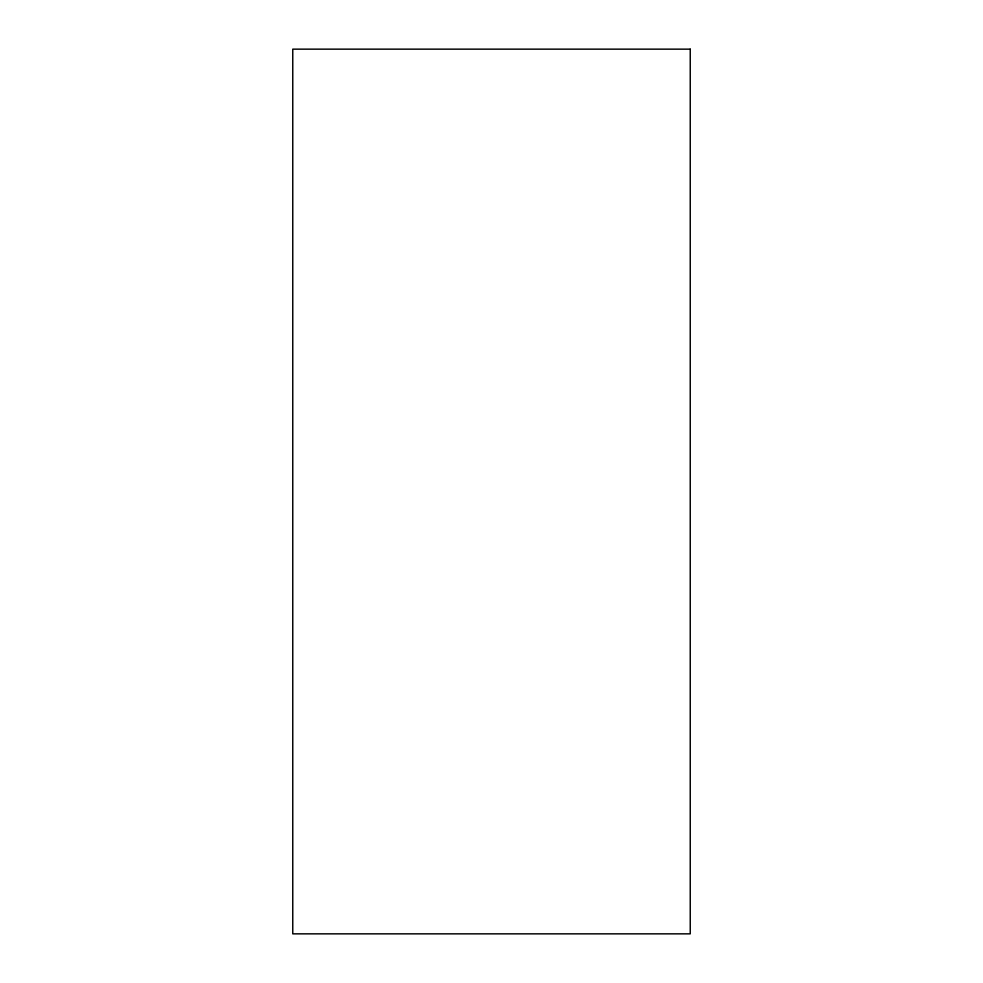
<?xml version="1.0" encoding="UTF-8"?>
<svg xmlns="http://www.w3.org/2000/svg" width="983" height="983" viewBox="0 0 983 983"><rect width="100%" height="100%" fill="white"/><g stroke="black" fill="none" stroke-linecap="round" stroke-linejoin="round"><path stroke-width="1.47" d="M690.238 49.15L292.762 49.15L292.762 933.85L690.238 933.85L690.238 49.15"/></g></svg>
